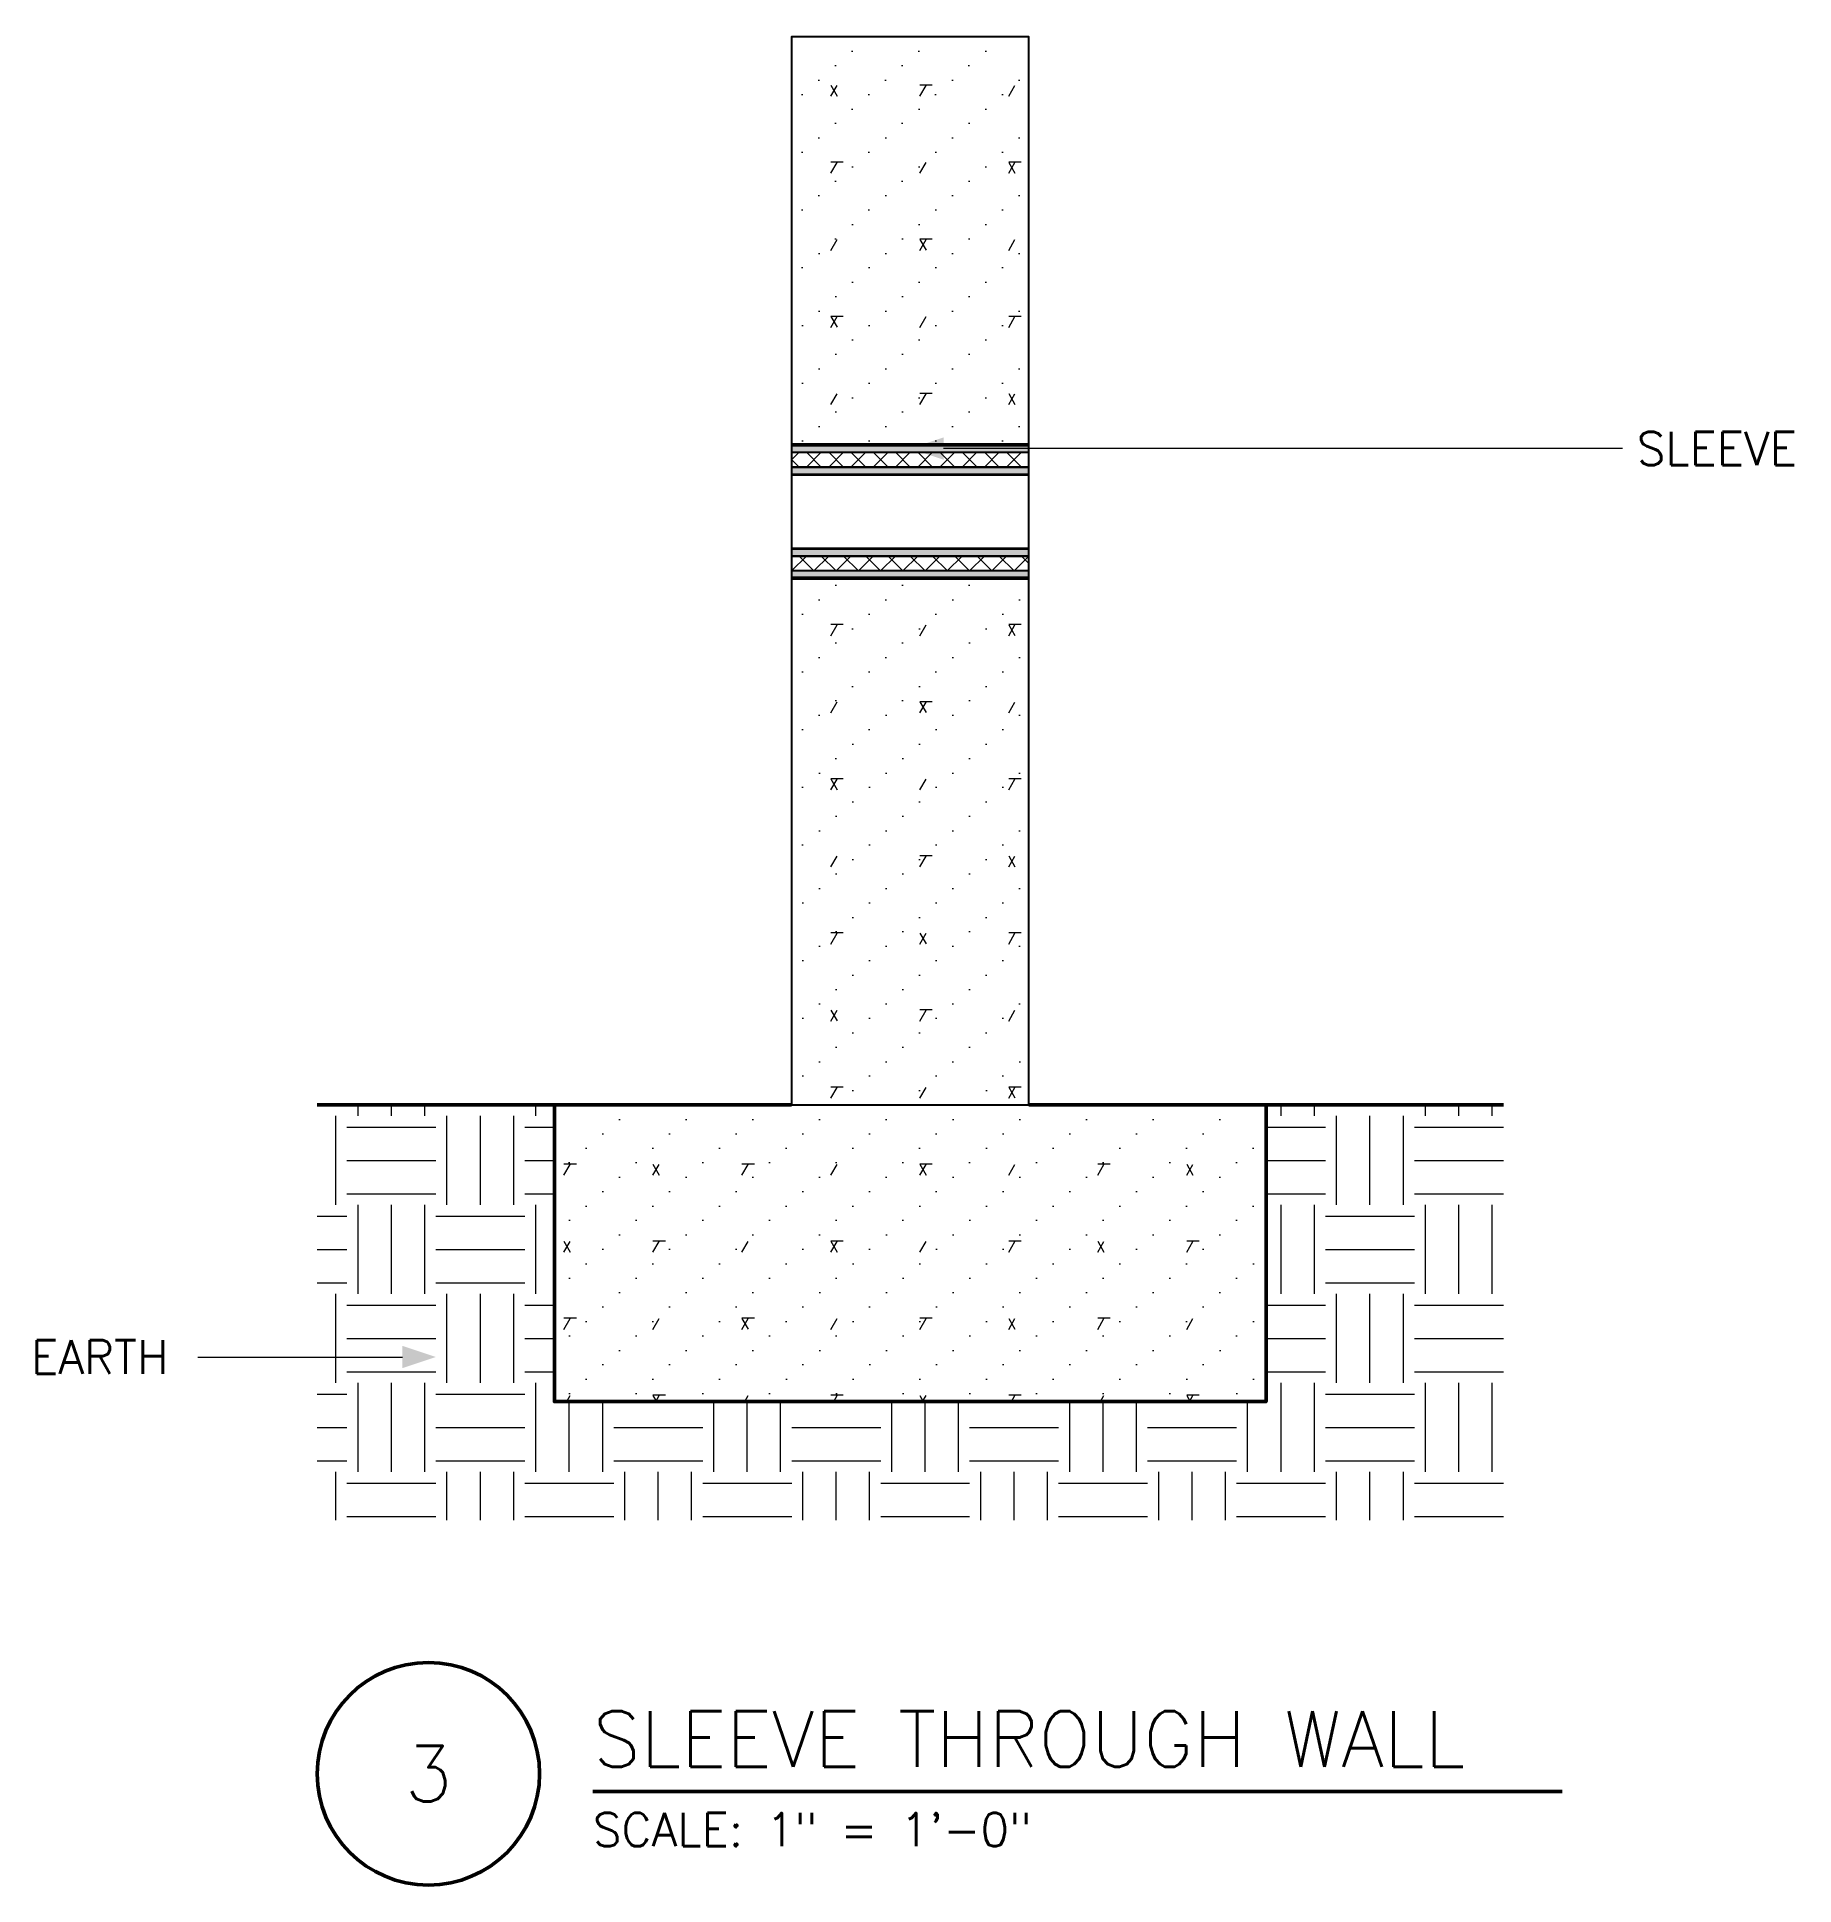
# Model space of a CAD drawing. Header units: inches. Extents: x 274.6 to 333.8, y -26.3 to 36.
import ezdxf
from ezdxf.enums import TextEntityAlignment as Align

# ---------------------------------------------------------------- set-up
doc = ezdxf.new("R2010")
doc.units = ezdxf.units.IN
doc.header["$MEASUREMENT"] = 0
for name, color, linetype, lineweight in [('S-ANNO-NOTE', 7, 'CONTINUOUS', 18), ('S-ANNO-TTLB', 7, 'CONTINUOUS', 50), ('S-DETL-BYND', 7, 'CONTINUOUS', 25), ('S-DETL-CUT', 7, 'CONTINUOUS', 50), ('S-DETL-PATT', 7, 'CONTINUOUS', 9), ('S-DETL-STL', 7, 'CONTINUOUS', 35)]:
    doc.layers.add(name, color=color, linetype=linetype, lineweight=lineweight)
doc.styles.add('KERF', font='romans.shx')
pattern_1 = [(0, (0, 0), (1.1244, 0.9732), [0, -2.25]), (0, (0.564, 0.48), (1.1244, 0.9732), [0, -2.25]), (60, (1.32, 0.24), (3, 2.598), [0.42, -5.58]), (180, (1.74, 0.6), (3, 2.598), [0.42, -5.58]), (300, (1.32, 0.6), (3, 2.598), [0.42, -5.58])]
pattern_2 = [(45, (0, 0), (0, 0.75), []), (135, (0, 0), (0, 0.75), [])]

msp = doc.modelspace()

# ---------------------------------------------------------------- hatches: boundary and pattern name
at = {"layer": 'S-ANNO-NOTE', "lineweight": 50}
for points in [[(304, 22.125), (305.125, 21.75), (305.125, 22.5)], [(288, -8.5), (286.875, -8.125), (286.875, -8.875)]]:
    msp.add_hatch(color=256, dxfattribs=at).paths.add_polyline_path(points)
at = {"layer": 'S-DETL-PATT', "lineweight": 9}
h = msp.add_hatch(dxfattribs=at)
h.set_pattern_fill('KERF-CONC', color=256, style=0)
h.set_pattern_definition(pattern_1)
h.paths.add_polyline_path([(308, 22.25), (308, 36), (300, 36), (300, 22.25)])
h = msp.add_hatch(dxfattribs=at)
h.set_pattern_fill('KERF-FILLER', color=256, style=0)
h.set_pattern_definition(pattern_2)
h.paths.add_polyline_path([(300, 21.5), (308, 21.5), (308, 22), (300, 22)])
h = msp.add_hatch(dxfattribs=at)
h.set_pattern_fill('KERF-FILLER', color=256, style=0)
h.set_pattern_definition(pattern_2)
h.paths.add_polyline_path([(300, 18), (308, 18), (308, 18.5), (300, 18.5)])
h = msp.add_hatch(dxfattribs=at)
h.set_pattern_fill('KERF-CONC', color=256, style=0)
h.set_pattern_definition(pattern_1)
h.paths.add_polyline_path([(300, 0), (308, 0), (308, 17.75), (300, 17.75)])
h = msp.add_hatch(dxfattribs=at)
h.set_pattern_fill('EARTH', color=256, angle=45, style=0)
h.set_pattern_definition([(0, (0, 0), (3, 3), [3, -3]), (0, (0, 1.125), (3, 3), [3, -3]), (0, (0, 2.25), (3, 3), [3, -3]), (90, (0.375, 2.625), (3, 3), [3, -3]), (90, (1.5, 2.625), (3, 3), [3, -3]), (90, (2.625, 2.625), (3, 3), [3, -3])])
h.paths.add_polyline_path([(324, 0), (316, 0), (316, -10), (292, -10), (292, 0), (284, 0), (284, -14), (324, -14)])
h = msp.add_hatch(dxfattribs=at)
h.set_pattern_fill('KERF-CONC', color=256, style=0)
h.set_pattern_definition(pattern_1)
h.paths.add_polyline_path([(292, -10), (316, -10), (316, 0), (292, 0)])
at = {"layer": 'S-DETL-STL', "lineweight": 50}
for points in [[(300, 22), (308, 22), (308, 22.25), (300, 22.25)], [(300, 21.25), (308, 21.25), (308, 21.5), (300, 21.5)], [(300, 18.5), (308, 18.5), (308, 18.75), (300, 18.75)], [(300, 17.75), (308, 17.75), (308, 18), (300, 18)]]:
    msp.add_hatch(color=256, dxfattribs=at).paths.add_polyline_path(points)

# ---------------------------------------------------------------- linework, layer by layer
at = {"layer": 'S-ANNO-NOTE', "lineweight": 18}
for points in [[(328.02, 22.125), (326.52, 22.125), (305.125, 22.125)], [(279.98, -8.5), (281.48, -8.5), (286.875, -8.5)]]:
    msp.add_lwpolyline(points, dxfattribs=at)
at = {"layer": 'S-ANNO-TTLB', "lineweight": 50}
msp.add_lwpolyline([(284, -22.55, 1), (291.5, -22.55, 1)], format="xyb", close=True, dxfattribs=at)
msp.add_lwpolyline([(293.3, -23.15), (325.979, -23.15)], dxfattribs=at)
at = {"layer": 'S-DETL-BYND', "lineweight": 25}
for points in [[(308, 22.25), (308, 36), (300, 36), (300, 22.25)], [(300, 22), (308, 22), (308, 22.25), (300, 22.25), (300, 22), (300, 21.5), (308, 21.5)], [(308, 21.25), (308, 21.5), (300, 21.5), (308, 21.5), (308, 22)], [(300, 21.5), (300, 21.25)], [(300, 21.5), (300, 21.25)], [(300, 21.5), (300, 18.5)], [(308, 21.25), (308, 21.5)], [(308, 18.5), (308, 21.5)], [(308, 18), (308, 18.5), (300, 18.5), (308, 18.5), (308, 18.75)], [(300, 18.75), (300, 18.5)], [(300, 18.75), (300, 18.5)], [(308, 18.5), (308, 18.75)], [(308, 18.5), (300, 18.5), (300, 18)], [(300, 17.75), (300, 0), (308, 0), (308, 17.75)]]:
    msp.add_lwpolyline(points, dxfattribs=at)
msp.add_lwpolyline([(300, 17.75), (308, 17.75), (308, 18), (300, 18)], close=True, dxfattribs=at)
at = {"layer": 'S-DETL-CUT', "lineweight": 50}
for points in [[(300, 22.25), (308, 22.25)], [(308, 17.75), (300, 17.75)], [(292, 0), (284, 0)], [(300, 0), (292, 0), (292, -10), (316, -10), (316, 0), (308, 0)], [(324, 0), (316, 0)]]:
    msp.add_lwpolyline(points, dxfattribs=at)
at = {"layer": 'S-DETL-STL', "lineweight": 35}
for points in [[(300, 21.25), (308, 21.25)], [(308, 18.75), (300, 18.75)]]:
    msp.add_lwpolyline(points, dxfattribs=at)

# ---------------------------------------------------------------- texts
at = {"layer": 'S-ANNO-NOTE', "lineweight": 18, "style": 'KERF'}
for s, p in [('SLEEVE', (328.5, 21.562)), ('EARTH', (274.357, -9.062))]:
    msp.add_text(s, height=1.125, dxfattribs=at).set_placement(p)
at = {"layer": 'S-ANNO-TTLB', "lineweight": 50, "style": 'KERF'}
msp.add_text('SLEEVE THROUGH WALL', height=1.875, dxfattribs=at).set_placement((293.3, -22.31))
msp.add_text('3', height=1.875, dxfattribs=at).set_placement((287.75, -22.55), align=Align.MIDDLE_CENTER)
at = {"layer": 'S-ANNO-TTLB', "lineweight": 18, "style": 'KERF'}
msp.add_text('SCALE: 1" = 1\'-0"', height=1.125, dxfattribs=at).set_placement((293.3, -24.995))

doc.saveas('drawing.dxf')
